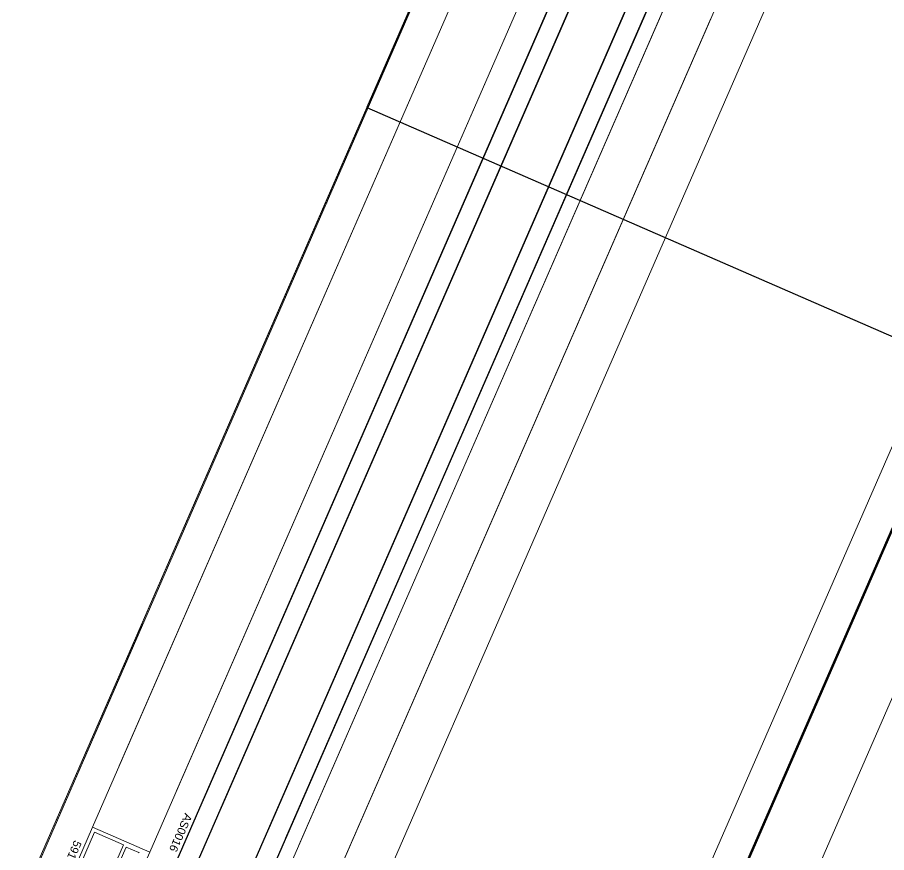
# Model space of a CAD drawing. Header units: millimetres. Extents: x -37281 to 954596, y -59787 to 956680.
# Drawn here: x 872389 to 872656.8, y -8963.5 to -8706.2 of the extents above; entities that cross this region are included whole.
import ezdxf
from ezdxf.enums import TextEntityAlignment as Align

# ---------------------------------------------------------------- set-up
doc = ezdxf.new("R2010")
doc.units = ezdxf.units.MM
doc.header["$MEASUREMENT"] = 0
doc.linetypes.add('Dot & Dashed', pattern=[670.277762, 352.777767, -176.388884, 0, -141.111112])
for name, color, linetype, lineweight in [('0_Pen_No__2', 8, 'Continuous', 15), ('0_Pen_No__5', 7, 'Continuous', 25), ('0_Pen_No__7', 7, 'Continuous', 35), ('0_Pen_No__9', 7, 'Continuous', 13), ('New_A-20-M_Roof_Pen_No__93', 8, 'Continuous', 13), ('New_A-25-M_Curtain_Wall_Pen_No__90', 8, 'Continuous', 20), ('New_A-25-M_Wall_Ext_Pen_No__87', 8, 'Continuous', 20), ('New_ArchiCAD Windows_Pen_No__3', 7, 'Continuous', 18)]:
    doc.layers.add(name, color=color, linetype=linetype, lineweight=lineweight)
for name, color, linetype, lineweight, true_color in [('0_Pen_No__40', 7, 'Continuous', 35, 0x2a2a2a), ('A-15-MG_Structural_Grid_Pen_No__163', 7, 'Continuous', 0, 0x750077), ('New_A-25-M_Curtain_Wall_Pen_No__69', 7, 'Continuous', 20, 0x606060), ('New_ArchiCAD Windows_Pen_No__23', 7, 'Continuous', 30, 0x2a2a2a)]:
    doc.layers.add(name, color=color, linetype=linetype, lineweight=lineweight, true_color=true_color)
for name, color, linetype in [('A-15-MG_Structural_Grid', 7, 'Continuous'), ('New_A-20-M_Roof', 7, 'Continuous'), ('New_A-25-M_Curtain_Wall', 7, 'Continuous'), ('New_A-25-M_Wall_Ext', 7, 'Continuous'), ('New_ArchiCAD Windows', 7, 'Continuous')]:
    doc.layers.add(name, color=color, linetype=linetype)
doc.styles.add('GENERATED_STYLE_3', font='')
doc.styles.add('GENERATED_STYLE_4', font='')
doc.styles.get('GENERATED_STYLE_3').set_extended_font_data('Arial')
doc.styles.get('GENERATED_STYLE_4').set_extended_font_data('Swis721 BT')

# ---------------------------------------------------------------- blocks, each defined once
blk = doc.blocks.new('Wall_243_2', base_point=(874395.1, -4631.3))
at = {"layer": 'New_A-25-M_Wall_Ext_Pen_No__87', "linetype": 'Continuous', "flags": 128}
for points in [[(874303.43, -4591.33), (866444.97, -22613.27)], [(866536.64, -22653.24), (874395.1, -4631.3)]]:
    blk.add_lwpolyline(points, dxfattribs=at)
blk = doc.blocks.new('Wall_245_2', base_point=(874285.09, -4632.6))
at = {"layer": 'New_A-25-M_Wall_Ext_Pen_No__87', "linetype": 'Continuous', "flags": 128}
blk.add_lwpolyline([(869174.27, -16353.33), (874285.09, -4632.6)], dxfattribs=at)
blk = doc.blocks.new('Triple Window 19_2')
at = {"layer": 'New_ArchiCAD Windows_Pen_No__23', "linetype": 'Continuous'}
for p, q in [((725, 0), (812.5, 0)), ((812.5, 0), (812.5, -190))]:
    blk.add_line(p, q, dxfattribs=at)
at = {"layer": 'New_ArchiCAD Windows_Pen_No__3', "linetype": 'Continuous'}
for p, q in [((812.5, 0), (1100, 0)), ((1100, -190), (812.5, -190)), ((-1175, -200), (1175, -200))]:
    blk.add_line(p, q, dxfattribs=at)
blk = doc.blocks.new('Wall_353_2', base_point=(874468.42, -4712.54))
at = {"layer": 'New_ArchiCAD Windows', "color": 251, "linetype": 'Continuous', "lineweight": 20, "true_color": 0x606060, "xscale": -1, "zscale": 1000, "rotation": 66.44041158399281}
blk.add_blockref('Triple Window 19_2', (872821.46, -7989.17), dxfattribs=at)
blk = doc.blocks.new('Morph_2_2', base_point=(864302.5, 0))
at = {"layer": 'New_A-20-M_Roof_Pen_No__93', "linetype": 'Continuous', "flags": 128}
blk.add_lwpolyline([(866367.03, -22792.01), (874315.32, -4564.06)], dxfattribs=at)
blk = doc.blocks.new('Standard grid marker')
at = {"layer": 'A-15-MG_Structural_Grid_Pen_No__163', "linetype": 'Continuous'}
blk.add_circle((31225.95, 0), 500, dxfattribs=at)
at = {"layer": 'A-15-MG_Structural_Grid_Pen_No__163', "style": 'GENERATED_STYLE_4'}
for tag, p in [('AC_MarkerText_1_0', (-500, 41.18)), ('AC_MarkerText_1_1', (31225.95, 41.18))]:
    blk.add_attdef(tag, text='', height=350, rotation=90, dxfattribs=at).set_placement(p, align=Align.MIDDLE_CENTER)
blk = doc.blocks.new('Beam_8_2', base_point=(874303.43, -4591.33))
at = {"layer": 'New_A-25-M_Curtain_Wall_Pen_No__69', "linetype": 'Dot & Dashed'}
blk.add_line((874303.43, -4591.33), (866444.97, -22613.27), dxfattribs=at)
at = {"layer": 'New_A-25-M_Curtain_Wall_Pen_No__90', "linetype": 'Continuous'}
for p, q in [((874303.43, -4591.33), (866444.97, -22613.27)), ((874505.7, -4679.52), (866647.24, -22701.46))]:
    blk.add_line(p, q, dxfattribs=at)

msp = doc.modelspace()

# ---------------------------------------------------------------- linework, layer by layer
at = {"layer": '0_Pen_No__2', "linetype": 'Continuous', "flags": 128}
for points in [[(872403.5, -8975.53), (872412.17, -8955.64), (872429.77, -8963.32), (872428.97, -8965.15)], [(872422.48, -8961.77), (872415.17, -8978.54)], [(872426.54, -8963.56), (872426.4, -8963.48), (872422.48, -8961.77)]]:
    msp.add_lwpolyline(points, dxfattribs=at)
msp.add_lwpolyline([(872421.68, -8961.1), (872412.79, -8957.22), (872405.16, -8974.73), (872407.07, -8975.56), (872407.21, -8975.64), (872407.33, -8975.73), (872407.44, -8975.84), (872407.53, -8975.97), (872407.6, -8976.11), (872408.33, -8977.97), (872411.91, -8979.53), (872412.27, -8979.15), (872412.68, -8978.83), (872413.14, -8978.59), (872413.64, -8978.44), (872414.16, -8978.36)], close=True, dxfattribs=at)
at = {"layer": '0_Pen_No__40', "linetype": 'Continuous'}
msp.add_line((874037.86, -5700.74), (866899.19, -22071.98), dxfattribs=at)
at = {"layer": '0_Pen_No__5', "linetype": 'Continuous'}
for p, q in [((872585.84, -8627.18), (872445.97, -8947.92)), ((872591.34, -8629.57), (872451.47, -8950.32)), ((872606, -8635.97), (872466.14, -8956.72)), ((872611.5, -8638.37), (872471.64, -8959.12)), ((872431.35, -8981.46), (872559.42, -8687.75)), ((872436.85, -8983.86), (872564.92, -8690.15)), ((872451.52, -8990.25), (872579.59, -8696.55)), ((872457.02, -8992.65), (872585.09, -8698.94))]:
    msp.add_line(p, q, dxfattribs=at)
at = {"layer": '0_Pen_No__9', "linetype": 'Continuous'}
for p, q in [((872553.87, -8630.69), (872420.4, -8936.77)), ((872571.47, -8638.37), (872438, -8944.45)), ((872609.32, -8654.87), (872475.86, -8960.95)), ((872623.01, -8659.75), (872489.15, -8966.75)), ((872412.17, -8955.64), (872533.85, -8676.6)), ((872429.77, -8963.32), (872551.45, -8684.28)), ((872467.63, -8979.82), (872589.3, -8700.78)), ((872480.52, -8986.54), (872602.6, -8706.58))]:
    msp.add_line(p, q, dxfattribs=at)

# ---------------------------------------------------------------- block references
at = {"layer": 'A-15-MG_Structural_Grid', "color": 8, "linetype": 'Continuous', "lineweight": 15}
ref = msp.add_blockref('Standard grid marker', (884817.18, 19955.36), dxfattribs=dict(at, zscale=1000, rotation=246.440411583993))
ref.add_attrib('AC_MarkerText_1_1', '2', dxfattribs={"layer": 'A-15-MG_Structural_Grid_Pen_No__163', "color": 216, "true_color": 0x750077, "height": 350, "rotation": 336.4404, "style": 'GENERATED_STYLE_4'}).set_placement((872336.09, -8626.57), align=Align.MIDDLE_CENTER)
at = {"layer": 'New_A-20-M_Roof', "linetype": 'Continuous', "lineweight": 0}
msp.add_blockref('Morph_2_2', (864302.5, 0), dxfattribs=at)
at = {"layer": 'New_A-25-M_Curtain_Wall', "color": 8, "lineweight": 20}
msp.add_blockref('Beam_8_2', (874303.43, -4591.33), dxfattribs=at)
at = {"layer": 'New_A-25-M_Wall_Ext', "color": 250, "lineweight": 50, "true_color": 0x2a2a2a}
for name, p in [('Wall_245_2', (874285.09, -4632.6)), ('Wall_353_2', (874468.42, -4712.54)), ('Wall_243_2', (874395.1, -4631.3))]:
    msp.add_blockref(name, p, dxfattribs=at)

# ---------------------------------------------------------------- texts
at = {"layer": '0_Pen_No__7', "linetype": 'Continuous', "char_height": 2.5, "attachment_point": 7, "rotation": 246.4404, "style": 'GENERATED_STYLE_3'}
for s, insert in [('\\A1;{\\fArial|b0|i0|c0|p34;AS0016}', (872440.62, -8951.16)), ('\\A1;{\\fArial|b0|i0|c0|p34;591007}', (872406.56, -8959.48))]:
    msp.add_mtext(s, dxfattribs=dict(at, insert=insert))

doc.saveas('drawing.dxf')
